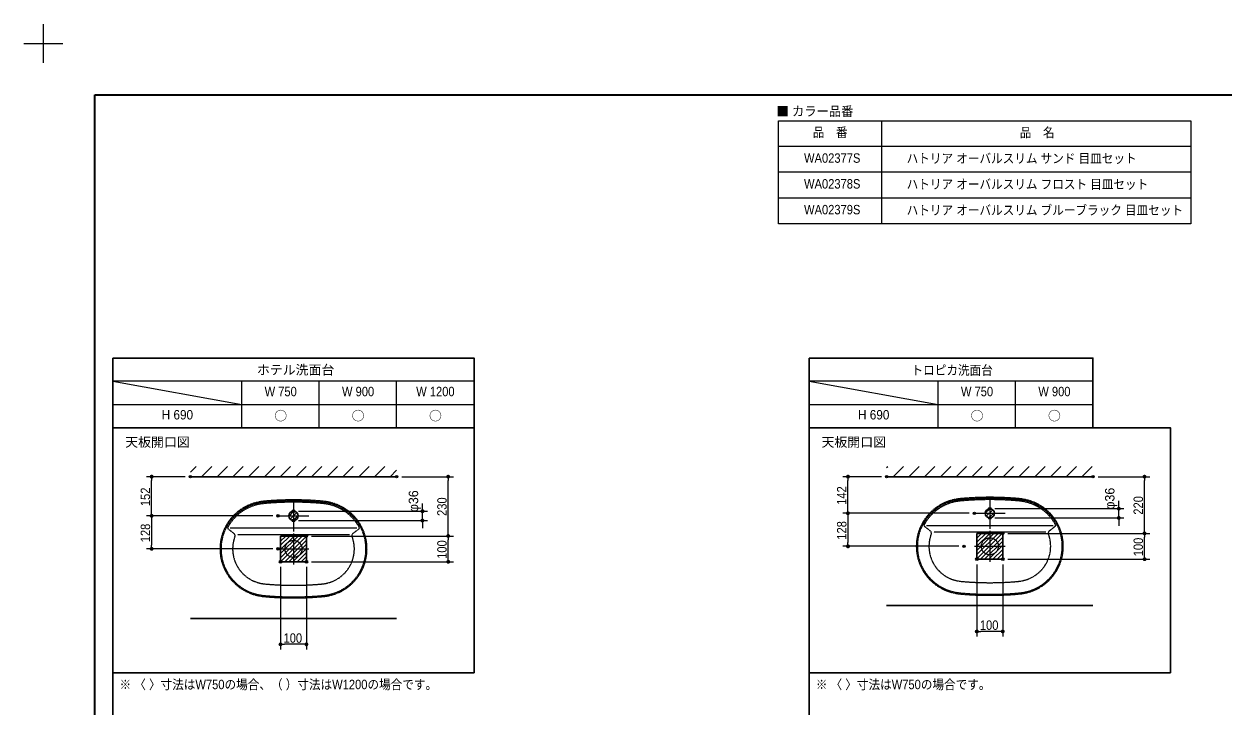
# Model space of a CAD drawing. Units: millimetres, scale not verified. Extents: x -6062 to 6062, y -3045 to 3045.
# Drawn here: x -6062 to -1409, y 397 to 3045 of the extents above; entities that cross this region are included whole.
import ezdxf
from ezdxf.enums import TextEntityAlignment as Align

# ---------------------------------------------------------------- set-up
doc = ezdxf.new("R2010")
doc.units = ezdxf.units.MM
doc.header["$LTSCALE"] = 20
doc.header["$PDMODE"] = 32
doc.header["$PDSIZE"] = 10
doc.linetypes.add('USER3', pattern=[2.91, 1.76, -0.4, 0.35, -0.4])
for name, color, linetype, lineweight in [('0-0_1図面枠', 7, 'Continuous', 20), ('0-1_2寸法-1', 7, 'Continuous', 15), ('0-2_0', 7, 'Continuous', 25), ('0-4_2寸法-2', 7, 'Continuous', 15), ('0-6_3一般', 7, 'USER3', 15)]:
    doc.layers.add(name, color=color, linetype=linetype, lineweight=lineweight)
doc.layers.add('0-3_Defpoints', color=7, linetype='Continuous')
doc.styles.add('ＭＳ Ｐゴシック', font='')
doc.styles.get('ＭＳ Ｐゴシック').set_extended_font_data('MS PGothic')

# ---------------------------------------------------------------- blocks, each defined once
blk = doc.blocks.new('グループ')
at = {"layer": '0-0_1図面枠', "lineweight": 15}
for p, q in [((-84000, 57900), (-84000, 60900)), ((-85500, 59400), (-82500, 59400))]:
    blk.add_line(p, q, dxfattribs=at)
blk = doc.blocks.new('グループ-2')
at = {"layer": '0-0_1図面枠', "lineweight": 35}
blk.add_lwpolyline([(-80000, 55400), (80000, 55400), (80000, -55400), (-80000, -55400)], close=True, dxfattribs=at)
blk = doc.blocks.new('図面枠')
at = {"layer": '0-0_1図面枠'}
for name in ['グループ', 'グループ-2']:
    blk.add_blockref(name, (0, 0), dxfattribs=at)
blk = doc.blocks.new('_Dot')
at = {"layer": '0-2_0'}
blk.add_line((-10, 0), (-20, 0), dxfattribs=at)
for points in [[(0, 0), (-10, 0), (-9.92, 1.25)], [(0, 0), (-9.92, -1.25), (-10, 0)], [(0, 0), (-9.92, 1.25), (-9.69, 2.49)], [(0, 0), (-9.69, -2.49), (-9.92, -1.25)], [(0, 0), (-9.69, 2.49), (-9.3, 3.68)], [(0, 0), (-9.3, -3.68), (-9.69, -2.49)], [(0, 0), (-9.3, 3.68), (-8.76, 4.82)], [(0, 0), (-8.76, -4.82), (-9.3, -3.68)], [(0, 0), (-8.76, 4.82), (-8.09, 5.88)], [(0, 0), (-8.09, -5.88), (-8.76, -4.82)], [(0, 0), (-8.09, 5.88), (-7.29, 6.85)], [(0, 0), (-7.29, -6.85), (-8.09, -5.88)], [(0, 0), (-7.29, 6.85), (-6.37, 7.71)], [(0, 0), (-6.37, -7.71), (-7.29, -6.85)], [(0, 0), (-6.37, 7.71), (-5.36, 8.44)], [(0, 0), (-5.36, -8.44), (-6.37, -7.71)], [(0, 0), (-5.36, 8.44), (-4.26, 9.05)], [(0, 0), (-4.26, -9.05), (-5.36, -8.44)], [(0, 0), (-4.26, 9.05), (-3.09, 9.51)], [(0, 0), (-3.09, -9.51), (-4.26, -9.05)], [(0, 0), (-3.09, 9.51), (-1.87, 9.82)], [(0, 0), (-1.87, -9.82), (-3.09, -9.51)], [(0, 0), (-1.87, 9.82), (-0.63, 9.98)], [(0, 0), (-0.63, -9.98), (-1.87, -9.82)], [(0, 0), (-0.63, 9.98), (0.63, 9.98)], [(0, 0), (0.63, -9.98), (-0.63, -9.98)], [(0, 0), (0.63, 9.98), (1.87, 9.82)], [(0, 0), (1.87, 9.82), (3.09, 9.51)], [(0, 0), (3.09, 9.51), (4.26, 9.05)], [(0, 0), (4.26, 9.05), (5.36, 8.44)], [(0, 0), (5.36, 8.44), (6.37, 7.71)], [(0, 0), (6.37, 7.71), (7.29, 6.85)], [(0, 0), (7.29, 6.85), (8.09, 5.88)], [(0, 0), (8.09, 5.88), (8.76, 4.82)], [(0, 0), (8.76, 4.82), (9.3, 3.68)], [(0, 0), (9.3, 3.68), (9.69, 2.49)], [(0, 0), (9.69, 2.49), (9.92, 1.25)], [(0, 0), (9.92, 1.25), (10, 0)], [(0, 0), (1.87, -9.82), (0.63, -9.98)], [(0, 0), (3.09, -9.51), (1.87, -9.82)], [(0, 0), (4.26, -9.05), (3.09, -9.51)], [(0, 0), (5.36, -8.44), (4.26, -9.05)], [(0, 0), (6.37, -7.71), (5.36, -8.44)], [(0, 0), (7.29, -6.85), (6.37, -7.71)], [(0, 0), (8.09, -5.88), (7.29, -6.85)], [(0, 0), (8.76, -4.82), (8.09, -5.88)], [(0, 0), (9.3, -3.68), (8.76, -4.82)], [(0, 0), (9.69, -2.49), (9.3, -3.68)], [(0, 0), (9.92, -1.25), (9.69, -2.49)], [(0, 0), (10, 0), (9.92, -1.25)]]:
    blk.add_solid(points, dxfattribs=at)
blk = doc.blocks.new('グループ-16')
at = {"layer": '0-6_3一般'}
for p, q in [((-64600, 21400), (-64600, 19000)), ((-65800, 20200), (-63400, 20200))]:
    blk.add_line(p, q, dxfattribs=at)
blk.add_circle((-64600, 20200), 660, dxfattribs=at)
blk = doc.blocks.new('グループ-17')
at = {"layer": '0-6_3一般'}
for p, q in [((-64600, 23960), (-64600, 21560)), ((-65800, 22760), (-63400, 22760))]:
    blk.add_line(p, q, dxfattribs=at)
at = {"layer": '0-6_3一般', "linetype": 'Continuous'}
for p, q in [((-64957.7, 22722.3), (-64563.2, 23116.8)), ((-64853.5, 22506.5), (-64345.9, 23014.1)), ((-64637, 22403), (-64243.5, 22796.5))]:
    blk.add_line(p, q, dxfattribs=at)
at = {"layer": '0-6_3一般', "linetype": 'Continuous', "lineweight": 30}
blk.add_circle((-64600, 22760), 360, dxfattribs=at)
blk = doc.blocks.new('グループ-18')
at = {"layer": '0-6_3一般'}
for p, q in [((-69668.9, 21748.7), (-69208.3, 21392.6)), ((-59696.2, 21800), (-69503.8, 21800)), ((-59991.7, 21392.6), (-59531.1, 21748.7)), ((-60258.2, 21300), (-68941.8, 21300))]:
    blk.add_line(p, q, dxfattribs=at)
for centre, radius, start, end in [((-66600, 20200), 3700, 106.66186, 253.33814), ((-66600, 20200), 3620, 106.66186, 253.33814), ((-66600, 20200), 3520, 106.66186, 151.57825), ((-66514, 19912.6), 4000, 95.22931, 106.66186), ((-66514, 19912.6), 3920, 95.22931, 106.66186), ((-66514, 19912.6), 3820, 95.22931, 106.66186), ((-64600, -1000), 25000, 84.77069, 95.22931), ((-64600, -1000), 24920, 84.77069, 95.22931), ((-64600, -1000), 24820, 84.77069, 95.22931), ((-62686, 19912.6), 3820, 73.33814, 84.77069), ((-62686, 19912.6), 3920, 73.33814, 84.77069), ((-62686, 19912.6), 4000, 73.33814, 84.77069), ((-62600, 20200), 3520, 28.42175, 73.33814), ((-62600, 20200), 3620, 286.66186, 73.33814), ((-62600, 20200), 3700, 286.66186, 73.33814), ((-69607.8, 21827.8), 100, 151.57825, 232.29181), ((-59592.2, 21827.8), 100, 307.70819, 28.42175), ((-66600, 20200), 2720, 159.25408, 253.33814), ((-69330.7, 21234.3), 200, 339.25408, 52.29181), ((-62600, 20200), 2720, 286.66186, 20.74592), ((-59869.3, 21234.3), 200, 127.70819, 200.74592), ((-66514, 20487.4), 3020, 253.33814, 264.77069), ((-64600, 41400), 24020, 264.77069, 275.22931), ((-62686, 20487.4), 3020, 275.22931, 286.66186), ((-66514, 20487.4), 4000, 253.33814, 264.77069), ((-66514, 20487.4), 3920, 253.33814, 264.77069), ((-64600, 41400), 25000, 264.77069, 275.22931), ((-64600, 41400), 24920, 264.77069, 275.22931), ((-62686, 20487.4), 3920, 275.22931, 286.66186), ((-62686, 20487.4), 4000, 275.22931, 286.66186)]:
    blk.add_arc(centre, radius, start, end, dxfattribs=at)
blk = doc.blocks.new('グループ-48')
at = {"layer": '0-6_3一般'}
for p, q in [((-10600, 21600), (-10600, 19200)), ((-11800, 20400), (-9400, 20400))]:
    blk.add_line(p, q, dxfattribs=at)
blk.add_circle((-10600, 20400), 660, dxfattribs=at)
blk = doc.blocks.new('グループ-49')
at = {"layer": '0-6_3一般', "linetype": 'Continuous'}
for p, q in [((-10958.4, 22961.6), (-10601.3, 23318.7)), ((-10873, 22727), (-10367.4, 23232.6)), ((-10671.4, 22608.6), (-10247.7, 23032.3))]:
    blk.add_line(p, q, dxfattribs=at)
at = {"layer": '0-6_3一般'}
for p, q in [((-10600, 24160), (-10600, 21760)), ((-11800, 22960), (-9400, 22960))]:
    blk.add_line(p, q, dxfattribs=at)
at = {"layer": '0-6_3一般', "linetype": 'Continuous', "lineweight": 30}
blk.add_circle((-10600, 22960), 360, dxfattribs=at)
blk = doc.blocks.new('グループ-50')
at = {"layer": '0-6_3一般'}
for p, q in [((-15668.9, 21948.7), (-15208.3, 21592.6)), ((-5696.2, 22000), (-15503.8, 22000)), ((-6258.2, 21500), (-14941.8, 21500)), ((-5991.7, 21592.6), (-5531.1, 21948.7))]:
    blk.add_line(p, q, dxfattribs=at)
for centre, radius, start, end in [((-10600, -800), 25000, 84.77069, 95.22931), ((-12600, 20400), 3700, 106.66186, 253.33814), ((-12600, 20400), 3620, 106.66186, 253.33814), ((-12600, 20400), 3520, 106.66186, 151.57825), ((-12514, 20112.6), 4000, 95.22931, 106.66186), ((-12514, 20112.6), 3920, 95.22931, 106.66186), ((-12514, 20112.6), 3820, 95.22931, 106.66186), ((-10600, -800), 24920, 84.77069, 95.22931), ((-10600, -800), 24820, 84.77069, 95.22931), ((-8686, 20112.6), 3820, 73.33814, 84.77069), ((-8686, 20112.6), 3920, 73.33814, 84.77069), ((-8686, 20112.6), 4000, 73.33814, 84.77069), ((-8600, 20400), 3520, 28.42175, 73.33814), ((-8600, 20400), 3620, 286.66186, 73.33814), ((-8600, 20400), 3700, 286.66186, 73.33814), ((-15607.8, 22027.8), 100, 151.57825, 232.29181), ((-15330.7, 21434.3), 200, 339.25408, 52.29181), ((-5869.3, 21434.3), 200, 127.70819, 200.74592), ((-5592.2, 22027.8), 100, 307.70819, 28.42175), ((-12600, 20400), 2720, 159.25408, 253.33814), ((-8600, 20400), 2720, 286.66186, 20.74592), ((-12514, 20687.4), 3020, 253.33814, 264.77069), ((-8686, 20687.4), 3020, 275.22931, 286.66186), ((-12514, 20687.4), 4000, 253.33814, 264.77069), ((-12514, 20687.4), 3920, 253.33814, 264.77069), ((-10600, 41600), 24920, 264.77069, 275.22931), ((-10600, 41600), 24020, 264.77069, 275.22931), ((-8686, 20687.4), 3920, 275.22931, 286.66186), ((-8686, 20687.4), 4000, 275.22931, 286.66186), ((-10600, 41600), 25000, 264.77069, 275.22931)]:
    blk.add_arc(centre, radius, start, end, dxfattribs=at)
blk = doc.blocks.new('グループ-54')
at = {"layer": '0-0_1図面枠', "lineweight": 15}
for p, q in [((-19000, 53400), (-19000, 45400)), ((5000, 51400), (-27000, 51400)), ((5000, 49400), (-27000, 49400)), ((5000, 47400), (-27000, 47400))]:
    blk.add_line(p, q, dxfattribs=at)
blk.add_lwpolyline([(5000, 45400), (-27000, 45400), (-27000, 53400), (5000, 53400)], close=True, dxfattribs=at)
blk = doc.blocks.new('グループ-55')
at = {"layer": '0-0_1図面枠'}
blk.add_blockref('グループ-54', (0, 0), dxfattribs=at)
at = {"layer": '0-0_1図面枠', "style": 'ＭＳ Ｐゴシック', "width": 0.9}
for s, p in [('品\u3000番', (-24333.4, 51914.9)), ('品\u3000名', (-8279.6, 51905.4))]:
    blk.add_text(s, height=733.7, dxfattribs=at).set_placement(p, align=Align.BOTTOM_LEFT)

msp = doc.modelspace()

# ---------------------------------------------------------------- linework, layer by layer
at = {"layer": '0-0_1図面枠', "lineweight": 30}
for p, q in [((-5717.5, 1750), (-5717.5, -2420)), ((-3017.5, 1750), (-3017.5, -2420))]:
    msp.add_line(p, q, dxfattribs=at)
at = {"layer": '0-0_1図面枠', "lineweight": 15}
for p, q in [((-4317.5, 1660), (-5717.5, 1660)), ((-5717.5, 1660), (-5217.5, 1570)), ((-5217.5, 1480), (-5217.5, 1660)), ((-4917.5, 1480), (-4917.5, 1660)), ((-4617.5, 1480), (-4617.5, 1660)), ((-1917.5, 1660), (-3017.5, 1660)), ((-3017.5, 1660), (-2517.5, 1570)), ((-2517.5, 1480), (-2517.5, 1660)), ((-2217.5, 1480), (-2217.5, 1660)), ((-5717.5, 1570), (-4317.5, 1570)), ((-3017.5, 1570), (-1917.5, 1570))]:
    msp.add_line(p, q, dxfattribs=at)
at = {"layer": '0-0_1図面枠', "lineweight": 30}
for points in [[(-5717.5, 1750), (-4317.5, 1750), (-4317.5, 1480), (-5717.5, 1480)], [(-3017.5, 1750), (-1917.5, 1750), (-1917.5, 1480), (-3017.5, 1480)], [(-5717.5, 1480), (-4317.5, 1480), (-4317.5, 530), (-5717.5, 530)], [(-3017.5, 1480), (-1617.5, 1480), (-1617.5, 530), (-3017.5, 530)]]:
    msp.add_lwpolyline(points, close=True, dxfattribs=at)
at = {"layer": '0-1_2寸法-1'}
for p, q in [((-5437.5, 1290), (-5587.5, 1290)), ((-5567.5, 1153.01), (-5567.5, 1274.99)), ((-4597.5, 1290), (-4397.5, 1290)), ((-4417.5, 1075.01), (-4417.5, 1274.99)), ((-2737.5, 1290), (-2887.5, 1290)), ((-2867.5, 1163.01), (-2867.5, 1274.99)), ((-1897.5, 1290), (-1697.5, 1290)), ((-1717.5, 1085.01), (-1717.5, 1274.99)), ((-5097.5, 1138), (-5587.5, 1138)), ((-5097.5, 1138), (-5587.5, 1138)), ((-5567.5, 1122.99), (-5567.5, 1025.01)), ((-2397.5, 1148), (-2887.5, 1148)), ((-2397.5, 1148), (-2887.5, 1148)), ((-2867.5, 1132.99), (-2867.5, 1035.01)), ((-4947.5, 1060), (-4397.5, 1060)), ((-4947.5, 1060), (-4397.5, 1060)), ((-4417.5, 975.01), (-4417.5, 1044.99)), ((-2247.5, 1070), (-1697.5, 1070)), ((-2247.5, 1070), (-1697.5, 1070)), ((-1717.5, 985.01), (-1717.5, 1054.99)), ((-5097.5, 1010), (-5587.5, 1010)), ((-2437.5, 1020), (-2887.5, 1020)), ((-5067.5, 940), (-5067.5, 620)), ((-4967.5, 940), (-4967.5, 620)), ((-4947.5, 960), (-4397.5, 960)), ((-2367.5, 950), (-2367.5, 670)), ((-2267.5, 950), (-2267.5, 670)), ((-2247.5, 970), (-1697.5, 970)), ((-2282.51, 690), (-2352.49, 690)), ((-4982.51, 640), (-5052.49, 640))]:
    msp.add_line(p, q, dxfattribs=at)
at = {"layer": '0-3_Defpoints'}
for p in [(-5567.5, 1290), (-5417.5, 1290), (-4617.5, 1290), (-4417.5, 1290), (-2867.5, 1290), (-2717.5, 1290), (-1917.5, 1290), (-1717.5, 1290), (-2317.5, 1166), (-1817.5, 1166), (-5077.5, 1138), (-5017.5, 1156), (-5017.5, 1120), (-4517.5, 1156), (-2377.5, 1148), (-2317.5, 1130), (-2267.5, 1070), (-1717.5, 1070), (-4967.5, 1060), (-4417.5, 1060), (-2867.5, 1020), (-2417.5, 1020), (-5567.5, 1010), (-5077.5, 1010), (-5067.5, 960), (-4967.5, 960), (-2367.5, 970), (-2267.5, 970), (-2367.5, 690), (-5067.5, 640)]:
    msp.add_point(p, dxfattribs=at)
at = {"layer": '0-4_2寸法-2'}
for p, q in [((-4517.5, 1171.01), (-4517.5, 1186.01)), ((-2297.5, 1166), (-1797.5, 1166)), ((-1817.5, 1181.01), (-1817.5, 1196.01)), ((-1817.5, 1130), (-1817.5, 1166)), ((-4997.5, 1156), (-4497.5, 1156)), ((-4997.5, 1120), (-4497.5, 1120)), ((-4517.5, 1120), (-4517.5, 1156)), ((-2297.5, 1130), (-1797.5, 1130)), ((-4517.5, 1104.99), (-4517.5, 1089.99)), ((-1817.5, 1114.99), (-1817.5, 1099.99))]:
    msp.add_line(p, q, dxfattribs=at)
at = {"layer": '0-6_3一般', "linetype": 'Continuous'}
for p, q in [((-5417.5, 1307.76), (-5395.26, 1330)), ((-5374.3, 1290), (-5334.3, 1330)), ((-5313.34, 1290), (-5273.34, 1330)), ((-5252.38, 1290), (-5212.38, 1330)), ((-5191.42, 1290), (-5151.42, 1330)), ((-5130.46, 1290), (-5090.46, 1330)), ((-5069.5, 1290), (-5029.5, 1330)), ((-5008.54, 1290), (-4968.54, 1330)), ((-4947.58, 1290), (-4907.58, 1330)), ((-4886.62, 1290), (-4846.62, 1330)), ((-4825.66, 1290), (-4785.66, 1330)), ((-4764.7, 1290), (-4724.7, 1330)), ((-4703.74, 1290), (-4663.74, 1330)), ((-4642.78, 1290), (-4617.5, 1315.28)), ((-2717.5, 1325.52), (-2713.02, 1330)), ((-2692.06, 1290), (-2652.06, 1330)), ((-2631.1, 1290), (-2591.1, 1330)), ((-2570.14, 1290), (-2530.14, 1330)), ((-2509.18, 1290), (-2469.18, 1330)), ((-2448.22, 1290), (-2408.22, 1330)), ((-2387.26, 1290), (-2347.26, 1330)), ((-2326.3, 1290), (-2286.3, 1330)), ((-2265.34, 1290), (-2225.34, 1330)), ((-2204.38, 1290), (-2164.38, 1330)), ((-2143.42, 1290), (-2103.42, 1330)), ((-2082.46, 1290), (-2042.46, 1330)), ((-2021.5, 1290), (-1981.5, 1330)), ((-1960.54, 1290), (-1920.54, 1330)), ((-5067.5, 1056), (-5063.5, 1060)), ((-5067.5, 1040), (-5047.5, 1060)), ((-5067.5, 1024), (-5031.5, 1060)), ((-5067.5, 1008), (-5015.5, 1060)), ((-5067.5, 992), (-4999.5, 1060)), ((-5067.5, 976), (-4983.5, 1060)), ((-5067.5, 960), (-4967.5, 1060)), ((-5051.5, 960), (-4967.5, 1044)), ((-5035.5, 960), (-4967.5, 1028)), ((-2367.5, 1068), (-2365.5, 1070)), ((-2367.5, 1052), (-2349.5, 1070)), ((-2367.5, 1036), (-2333.5, 1070)), ((-2367.5, 1020), (-2317.5, 1070)), ((-2367.5, 1004), (-2301.5, 1070)), ((-2367.5, 988), (-2285.5, 1070)), ((-2367.5, 972), (-2269.5, 1070)), ((-2353.5, 970), (-2267.5, 1056)), ((-2337.5, 970), (-2267.5, 1040)), ((-2321.5, 970), (-2267.5, 1024)), ((-5019.5, 960), (-4967.5, 1012)), ((-5003.5, 960), (-4967.5, 996)), ((-4987.5, 960), (-4967.5, 980)), ((-2305.5, 970), (-2267.5, 1008)), ((-2289.5, 970), (-2267.5, 992)), ((-4971.5, 960), (-4967.5, 964)), ((-2273.5, 970), (-2267.5, 976))]:
    msp.add_line(p, q, dxfattribs=at)
at = {"layer": '0-6_3一般', "linetype": 'Continuous', "lineweight": 30}
for p, q in [((-5417.5, 1290), (-4617.5, 1290)), ((-2717.5, 1290), (-1917.5, 1290)), ((-2717.5, 790), (-1917.5, 790)), ((-5417.5, 740), (-4617.5, 740))]:
    msp.add_line(p, q, dxfattribs=at)
for points in [[(-5067.5, 1060), (-4967.5, 1060), (-4967.5, 960), (-5067.5, 960)], [(-2367.5, 1070), (-2267.5, 1070), (-2267.5, 970), (-2367.5, 970)]]:
    msp.add_lwpolyline(points, close=True, dxfattribs=at)

# ---------------------------------------------------------------- block references
at = {"layer": '0-0_1図面枠', "xscale": 0.05, "yscale": 0.05}
for name in ['図面枠', 'グループ-55']:
    msp.add_blockref(name, (-1787.5, 0), dxfattribs=at)
at = {"layer": '0-1_2寸法-1', "xscale": 0.7503418, "yscale": 0.7503418}
for p, rotation in [((-5567.5, 1290), 90), ((-4417.5, 1290), 90), ((-2867.5, 1290), 90), ((-1717.5, 1290), 90), ((-5567.5, 1138), 270), ((-5567.5, 1138), 90), ((-2867.5, 1148), 270), ((-2867.5, 1148), 90), ((-4417.5, 1060), 270), ((-1717.5, 1070), 270), ((-1717.5, 1070), 90), ((-5567.5, 1010), 270), ((-4417.5, 1060), 90), ((-2867.5, 1020), 270), ((-1717.5, 970), 270), ((-4417.5, 960), 270), ((-2367.5, 690), 180), ((-5067.5, 640), 180)]:
    msp.add_blockref('_Dot', p, dxfattribs=dict(at, rotation=rotation))
for p in [(-2267.5, 690), (-4967.5, 640)]:
    msp.add_blockref('_Dot', p, dxfattribs=at)
at = {"layer": '0-4_2寸法-2', "xscale": 0.7503418, "yscale": 0.7503418}
for p, rotation in [((-4517.5, 1156), 270), ((-1817.5, 1166), 270), ((-4517.5, 1120), 90), ((-1817.5, 1130), 90)]:
    msp.add_blockref('_Dot', p, dxfattribs=dict(at, rotation=rotation))
at = {"layer": '0-6_3一般', "xscale": 0.05, "yscale": 0.05}
for name in ['グループ-50', 'グループ-18', 'グループ-17', 'グループ-49', 'グループ-48', 'グループ-16']:
    msp.add_blockref(name, (-1787.5, 0), dxfattribs=at)

# ---------------------------------------------------------------- texts
at = {"layer": '0-0_1図面枠', "style": 'ＭＳ Ｐゴシック'}
for s, height, width, p in [('■ カラー品番', 36.69, 0.95, (-3144.6, 2677.54)), ('WA02377S', 36.69, 0.9, (-3037.87, 2495.95)), ('ハトリア オーバルスリム サンド 目皿セット', 36.69, 0.9, (-2640, 2494.7)), ('WA02378S', 36.69, 0.9, (-3037.87, 2395.95)), ('ハトリア オーバルスリム フロスト 目皿セット', 36.69, 0.9, (-2640, 2394.7)), ('WA02379S', 36.69, 0.9, (-3037.87, 2295.95)), ('ハトリア オーバルスリム ブルーブラック 目皿セット', 36.69, 0.9, (-2640, 2294.1)), ('トロピカ洗面台', 36.69, 0.9, (-2621.09, 1673.86)), ('W 750', 36.66, 0.9, (-5129.45, 1590.79)), ('W 900', 36.66, 0.9, (-4829.45, 1590.79)), ('W 1200', 36.69, 0.9, (-4541.75, 1590.79)), ('W 750', 36.66, 0.9, (-2429.45, 1590.79)), ('W 900', 36.66, 0.9, (-2129.45, 1590.79)), ('H 690', 36.66, 0.95, (-5528.49, 1500.79)), ('H 690', 36.66, 0.95, (-2828.49, 1500.79)), ('※ 〈 〉寸法はW750の場合、（ ）寸法はW1200の場合です。', 36.69, 0.9, (-5692.1, 455.01)), ('※ 〈 〉寸法はW750の場合です。', 36.69, 0.9, (-2992.1, 455.01))]:
    msp.add_text(s, height=height, dxfattribs=dict(at, width=width)).set_placement(p, align=Align.BOTTOM_LEFT)
for s, height, p in [('ホテル洗面台', 36.69, (-5159.45, 1675.01)), ('○', 36.66, (-5092.09, 1496.74)), ('○', 36.66, (-4792.09, 1496.74)), ('○', 36.66, (-4492.09, 1496.74)), ('○', 36.66, (-2392.09, 1496.74)), ('○', 36.66, (-2092.09, 1496.74)), ('天板開口図', 36.66, (-5670, 1394.84)), ('天板開口図', 36.66, (-2970, 1394.84))]:
    msp.add_text(s, height=height, dxfattribs=at).set_placement(p, align=Align.BOTTOM_LEFT)
at = {"layer": '0-1_2寸法-1', "style": 'ＭＳ Ｐゴシック', "width": 0.9}
for s, p in [('152', (-5562.54, 1175.78)), ('142', (-2862.54, 1180.78)), ('220', (-1712.54, 1142.72)), ('230', (-4412.54, 1137.72)), ('128', (-5562.54, 1035.67)), ('128', (-2862.54, 1045.67)), ('100', (-4412.54, 971.39)), ('100', (-1712.54, 981.39))]:
    msp.add_text(s, height=36.66, rotation=90, dxfattribs=at).set_placement(p, align=Align.BOTTOM_LEFT)
for p in [(-2356.11, 685.04), (-5056.11, 635.04)]:
    msp.add_text('100', height=36.66, dxfattribs=at).set_placement(p, align=Align.BOTTOM_LEFT)
at = {"layer": '0-4_2寸法-2', "style": 'ＭＳ Ｐゴシック'}
for p in [(-4523.06, 1152.57), (-1823.06, 1162.57)]:
    msp.add_text('φ36', height=36.66, rotation=90, dxfattribs=at).set_placement(p, align=Align.BOTTOM_LEFT)

doc.saveas('drawing.dxf')
